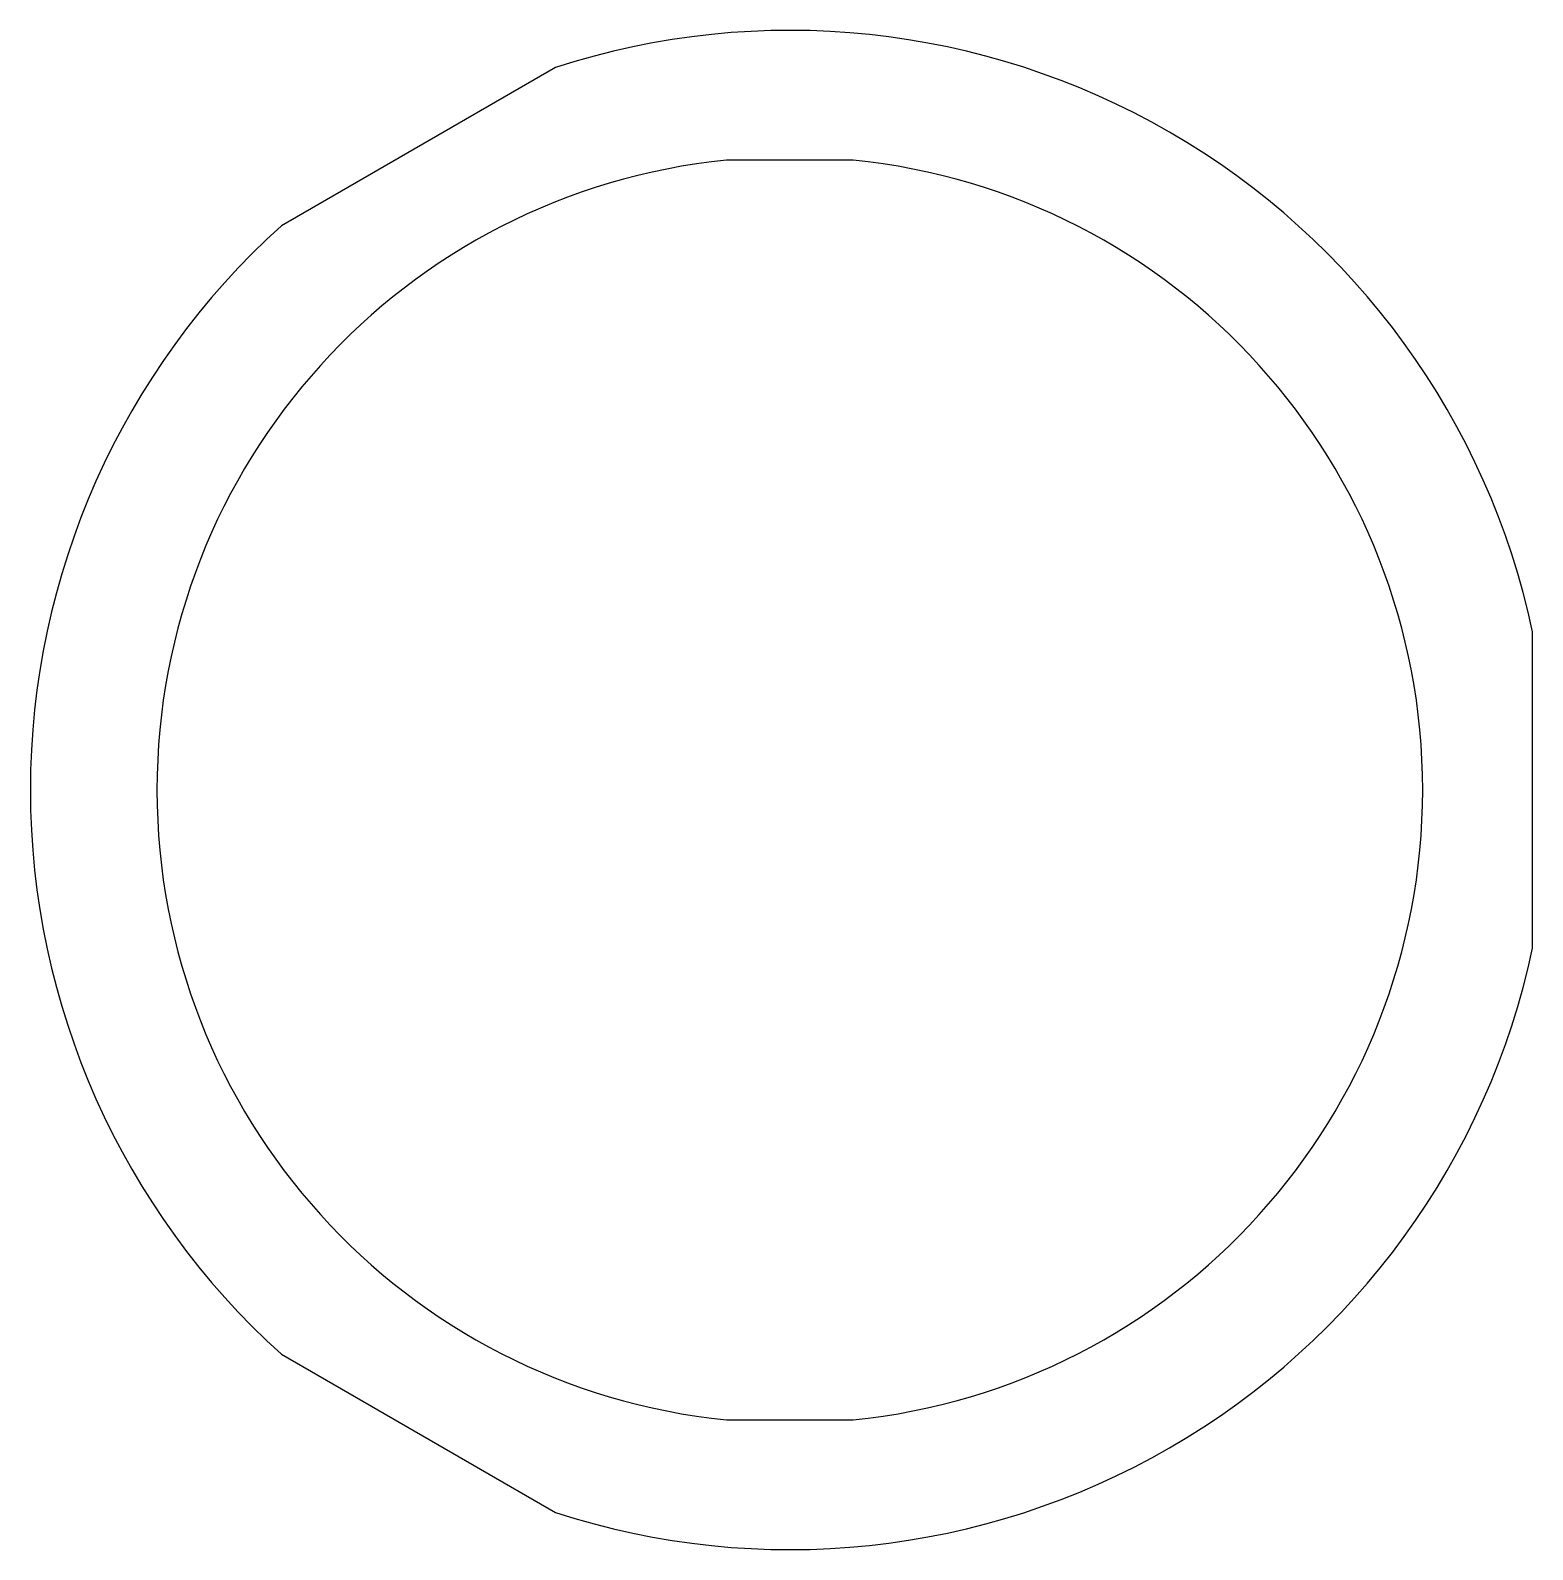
# Model space of a CAD drawing. Header units: metres. Extents: x -120 to 117, y -120 to 120.
import ezdxf

# ---------------------------------------------------------------- set-up
doc = ezdxf.new("R2010")
doc.units = ezdxf.units.M

msp = doc.modelspace()

# ---------------------------------------------------------------- linework, layer by layer
at = {"layer": 'PARAMETRIX'}
for p, q in [((-37.0328, 114.1428), (-80.3341, 89.1428)), ((10, 99.4987), (-10, 99.4987)), ((117.3669, -25), (117.3669, 25)), ((-80.3341, -89.1428), (-37.0328, -114.1428)), ((-10, -99.4987), (10, -99.4987))]:
    msp.add_line(p, q, dxfattribs=at)
for radius, start, end in [(120, 12.0247, 107.9753), (100, 95.7392, 264.2608), (100, 275.7392, 84.2608), (120, 132.0247, 227.9753), (120, 252.0247, 347.9753)]:
    msp.add_arc((0, 0), radius, start, end, dxfattribs=at)

doc.saveas('drawing.dxf')
